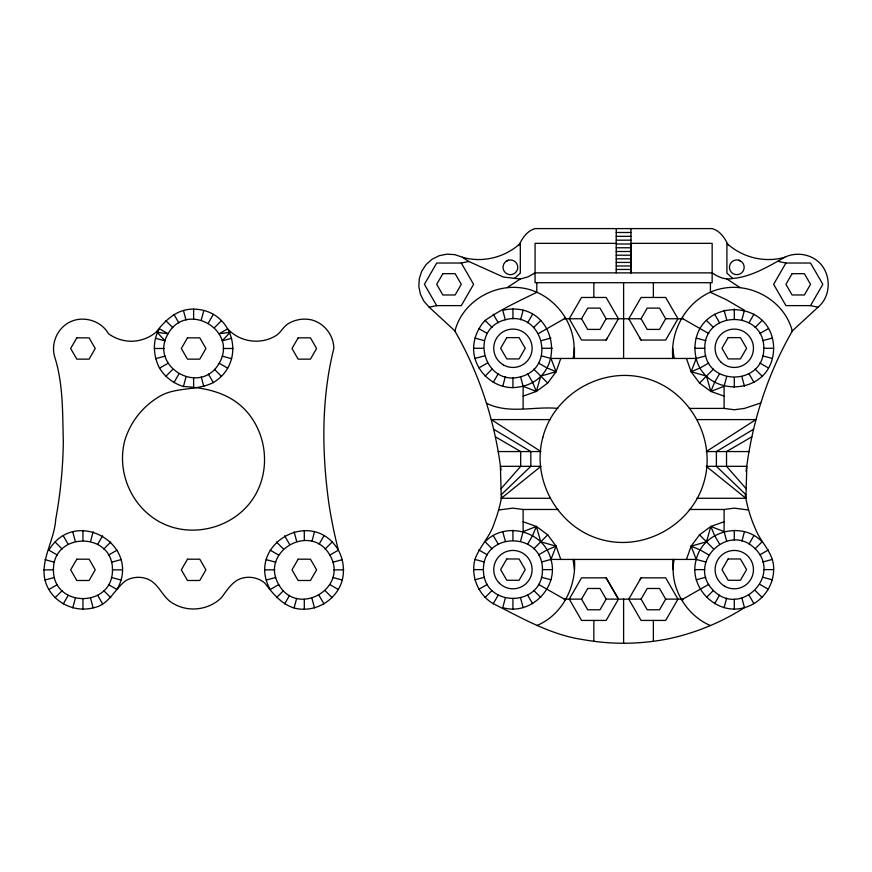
<?xml version="1.0" encoding="UTF-8"?>
<svg xmlns="http://www.w3.org/2000/svg" width="872" height="872" viewBox="0 0 872 872"><rect width="100%" height="100%" fill="white"/><g stroke="black" fill="none" stroke-linecap="round" stroke-linejoin="round"><path stroke-width="1.31" d="M536.803 282.702L536.792 292.338C519.167 300.927 501.084 309.244 485.115 320.449C477.987 328.003 473.888 337.889 473.583 348.277C473.452 369.336 491.873 387.757 512.932 387.626C571.378 384.868 559.911 297.799 502.752 310.258L505.302 319.762C468.188 329.3 483.666 387.07 520.573 376.78C557.688 367.243 542.21 309.473 505.302 319.762M536.792 625.562C562.386 615.011 576.664 586.387 574.419 559.432M623.611 282.702L623.611 358.457M672.803 358.457C669.652 326.466 691.474 293.373 724.098 288.131C753.332 283.193 784.996 301.985 792.288 331.12C767.567 374.077 752.046 422.124 746.105 471.294M746.007 494.74L746.813 466.324L706.255 466.324L745.909 498.293L746.007 494.74L716.392 466.324L716.392 451.565L753.648 429.188M231.636 338.314L222.131 340.865L230.154 332.33L219.188 333.747L227.701 328.82C239.266 341.78 259.812 345.029 274.811 336.287C280.98 333.235 283.182 325.932 289.537 322.934C296.393 319.239 304.361 318.193 311.936 319.991C324.526 323.436 333.736 335.448 333.812 348.495C321.19 398.907 321.757 452.546 328.951 504.027C331.349 519.548 334.499 534.95 338.38 550.167C343.306 559.312 344.702 569.928 342.304 580.033C337.715 596.808 321.692 609.103 304.295 609.201C286.223 609.942 274.56 595.903 264.739 582.987C259.213 578.419 251.768 576.425 244.694 577.624C233.511 579.128 227.603 589.527 221.444 597.669C209.084 609.899 189.06 612.536 173.953 603.925C162.29 598.214 159.282 582.987 146.681 578.725C139.923 576.327 132.25 577.002 126.015 580.534C114.319 588.949 109.044 605.135 93.141 607.86C76.311 612.264 57.65 604.536 48.876 589.527C35.294 566.517 54.38 543.082 55.688 519.516C60.43 493.77 62.98 467.632 63.329 441.461C62.468 413.034 63.362 383.32 54.446 356.136C51.132 343.514 56.931 329.529 68.19 322.934C81.826 314.956 100.694 320.013 108.51 333.747C114.821 338.347 122.483 340.985 130.299 341.235C139.673 341.443 149.025 338.14 156.186 332.068C165.353 320.133 177.354 308.699 193.628 309.146C233.86 309.473 247.583 362.109 213.302 382.579C195.873 391.321 174.771 386.34 157.963 397.403C141.94 407.279 130.124 422.68 124.729 440.709C116.739 471.218 130.746 505.019 157.963 520.944C190.903 540.237 236.508 528.007 255.387 494.838C271.007 467.436 266.233 431.16 244.062 408.739C227.984 392.574 205.421 387.713 183.436 386.503C173.484 383.527 164.993 377.009 159.543 368.169C153.298 356.31 152.11 340.309 159.543 328.82L168.067 333.747C148.567 366.731 200.364 396.629 219.188 363.253C238.677 330.27 186.881 300.36 168.067 333.747L157.091 332.33L165.113 340.865L155.619 338.314M53.443 569.841C53.05 531.528 112.859 531.528 112.466 569.841C112.859 608.166 53.05 608.166 53.443 569.841L43.6 569.841M108.51 584.6L117.033 589.527C142.201 544.706 75.09 505.967 48.876 550.167L57.389 555.093M278.735 584.6L270.222 589.527C245.043 544.706 312.154 505.967 338.38 550.167L329.856 555.093C311.042 521.707 259.246 551.616 278.735 584.6C297.559 617.986 349.356 588.077 329.856 555.093M745.255 494.74C747.151 506.567 750.607 518.121 755.501 529.053C760.907 543.082 774.456 553.393 773.638 569.623C773.54 587.019 761.245 603.032 744.47 607.631C720.512 622.924 693.807 633.704 665.946 639.329L665.674 639.329C637.923 644.55 609.299 644.55 581.548 639.329L581.275 639.329C549.393 634.26 521.576 617.79 493.258 603.697C478.248 594.922 470.52 576.261 474.924 559.432C479.665 546.177 490.522 536.204 494.5 522.426C497.77 513.859 500.256 504.986 501.749 495.928M483.426 569.623C483.034 531.299 542.842 531.299 542.449 569.623C542.842 607.937 483.034 607.937 483.426 569.623L473.583 569.623M573.078 358.457C579.422 326.64 554.919 293.319 523.124 288.131C493.89 283.193 462.225 301.985 454.933 331.12C479.426 373.717 494.947 421.318 500.942 470.052M505.302 598.127L502.752 607.631C530.612 616.003 559.323 587.303 550.951 559.432C544.27 531.113 505.052 520.617 485.115 541.795L492.07 548.75M694.929 348.277C695.54 296.872 773.028 296.872 773.638 348.277C773.028 399.67 695.54 399.67 694.929 348.277L704.772 348.277C704.38 309.952 764.188 309.952 763.796 348.277C764.188 386.59 704.38 386.59 704.772 348.277M710.429 625.562C685.599 615.054 668.791 586.213 674.143 559.432M741.919 598.127L744.47 607.631C716.599 616.003 687.899 587.303 696.27 559.432C702.952 531.113 742.159 520.617 762.106 541.795L755.152 548.75C782.522 575.574 740.23 617.856 713.416 590.486C686.046 563.672 728.338 521.38 755.152 548.75M72.768 607.86L75.308 598.356M90.59 541.338L93.141 531.833M183.436 386.503L185.987 377.009M201.269 319.991L203.808 310.487M294.115 607.86L296.665 598.356M311.936 541.338L314.487 531.833M502.752 386.285L505.302 376.78M520.573 319.762L523.124 310.258M520.573 541.109L523.124 531.615L523.124 509.477L512.932 508.136L498.61 510.022M760.776 402.984L744.47 408.412L734.289 409.753L724.098 408.412L724.098 386.285L726.649 376.78M741.919 319.762L744.47 310.258L726.071 299.543L710.429 292.338L710.418 282.702M724.098 607.631L726.649 598.127M741.919 541.109L744.47 531.615M523.124 396.117L536.378 391.441L540.76 376.094L556.107 371.712L560.783 358.457M724.098 521.772L710.844 526.448L706.462 541.795L691.115 546.177L686.438 559.432M538.493 333.518L564.337 318.76L564.784 317.452M682.438 600.437L682.885 599.129L708.729 584.382M541.447 561.982L550.951 559.432L556.107 546.177L547.714 534.841L536.378 526.448L523.124 521.772M724.098 396.117L710.844 391.441L699.508 383.059L691.115 371.712L696.27 358.457L705.775 355.907M523.124 531.615L536.378 526.448L532.607 535.539L527.691 544.063M724.098 386.285L710.844 391.441L714.604 382.35L719.531 373.826M606.149 340.058L618.444 318.76L606.149 297.461L581.548 297.461L569.253 318.76L581.548 340.058L606.149 340.058L607.283 338.085M639.939 579.804L641.073 577.831L665.674 577.831L677.969 599.129L665.674 620.428L641.073 620.428L628.777 599.129L641.073 577.831M173.953 382.579L178.869 374.055M208.386 322.934L213.302 314.421M63.275 603.925L68.19 595.402M97.708 544.292L102.624 535.768M284.621 603.925L289.537 595.402M319.054 544.292L323.97 535.768M493.258 382.35L498.185 373.826M527.691 322.716L532.607 314.192M581.548 318.76L587.695 308.11L600.001 308.11L606.149 318.76L600.001 329.409L587.695 329.409L581.548 318.76L564.337 318.76M606.149 318.76L641.073 318.76L647.22 308.11L659.515 308.11L665.674 318.76L682.885 318.76L708.729 333.518M493.258 603.697L498.185 595.184M665.674 318.76L659.515 329.409L647.22 329.409L641.073 318.76M581.548 599.129L587.695 588.48L600.001 588.48L606.149 599.129L600.001 609.779L587.695 609.779L581.548 599.129L564.337 599.129L538.493 584.382M749.037 322.716L753.964 314.192M810.524 305.625L822.819 284.327L810.524 263.028L785.934 263.028L773.638 284.327L785.934 305.625L810.524 305.625L818.045 307.184C832.749 294.9 831.245 269.721 815.178 259.278C806.262 253.458 794.664 252.629 785.007 257.12C768.788 266.233 751.631 276.805 732.753 278.473C725.428 280.195 718.038 277.067 712.152 272.871L535.07 272.871L528.072 276.849L520.312 279.018L503.351 277.034L468.809 261.469L462.215 257.12L454.726 254.624L446.835 254.155L439.107 255.747L432.043 259.278L426.136 264.51L421.786 271.105L419.29 278.593L418.822 286.485L420.402 294.213L423.934 301.276L429.177 307.184L455.14 331.12M618.444 599.129L606.149 620.428L581.548 620.428L569.253 599.129L581.548 577.831L606.149 577.831L618.444 599.129L606.149 577.831M641.073 599.129L647.22 588.48L659.515 588.48L665.674 599.129L659.515 609.779L647.22 609.779L641.073 599.129L606.149 599.129M714.604 603.697L719.531 595.184M749.037 544.063L753.964 535.539M518.84 245.457C522.241 238.339 526.917 230.906 535.07 228.595L712.152 228.595C720.305 230.906 724.981 238.339 728.382 245.457M520.573 376.78L523.124 386.285L536.378 391.441L547.714 383.059L556.107 371.712L550.951 358.457L541.447 355.907M705.775 561.982L696.27 559.432L691.115 546.177L699.508 534.841L710.844 526.448L724.098 531.615L726.649 541.109M501.04 488.734L520.682 466.324L520.682 451.565L495.394 436.796M165.8 376.323L172.754 369.368M214.49 327.632L221.444 320.678M55.121 597.669L62.086 590.715M103.823 548.979L110.777 542.024M485.115 376.094L492.07 369.139M533.806 327.403L540.76 320.449M276.479 597.669L283.433 590.715M325.169 548.979L332.123 542.024M485.115 597.451L492.07 590.486M533.806 548.75L547.714 534.841M699.508 383.059L713.416 369.139M755.152 327.403L762.106 320.449M706.462 597.451L713.416 590.486M501.215 494.74L530.819 466.324L530.819 451.565L493.574 429.188M818.045 307.184L792.081 331.12M514.458 278.473L520.312 273.11L520.312 243.353C505.095 257.502 482.423 263.104 462.433 257.262M501.313 498.293L540.956 466.324L500.408 466.324L501.313 498.293L550.178 498.293M506.708 260.924L505.182 262.091A7.379 7.379 0 0 0 514.088 273.699L515.614 272.533A7.379 7.379 0 0 0 506.708 260.924L508.485 260.183M533.98 273.645L535.07 272.871M507.21 287.542L520.312 279.018M751.828 436.796L726.529 451.565L726.529 466.324L746.181 488.734M159.543 368.169L168.067 363.253M48.876 589.527L57.389 584.6M108.51 555.093L117.033 550.167M478.859 367.951L487.383 363.025M708.729 363.025L700.205 367.951L691.115 371.712L686.438 358.457M759.839 333.518L768.363 328.602M478.859 589.298L487.383 584.382M538.493 554.865L547.017 549.949L556.107 546.177L560.783 559.432M759.839 554.865L768.363 549.949M155.619 358.686L165.113 356.136M474.924 358.457L484.429 355.907M541.447 340.636L550.951 338.085M762.793 340.636L772.298 338.085M44.941 580.033L54.446 577.482M111.463 562.211L120.957 559.661M266.287 580.033L275.792 577.482M332.81 562.211L342.304 559.661M474.924 579.804L484.429 577.264M696.27 579.804L705.775 577.264M762.793 561.982L772.298 559.432M784.789 257.262C764.798 263.104 742.127 257.502 726.91 243.353L726.91 273.11L732.753 278.473M461.288 263.028L473.583 284.327L461.288 305.625L436.698 305.625L424.402 284.327L436.698 263.028L461.288 263.028L468.809 261.469M429.177 307.184L436.698 305.625M557.884 408.412C534.307 406.058 509.935 414.2 487.535 403.736L486.445 402.984M689.338 509.477L724.098 509.477L734.289 508.136L748.612 510.022M616.232 232.486L630.99 232.486M616.232 236.345L630.99 236.345M616.232 240.181L630.99 240.181M616.232 243.353L535.07 243.353L535.07 282.702L712.152 282.702L712.152 243.353L630.99 243.353L630.99 272.871L630.99 228.595M616.232 243.996L630.99 243.996M616.232 247.768L630.99 247.768M616.232 251.507L630.99 251.507M616.232 255.202L630.99 255.202M616.232 258.853L630.99 258.853M616.232 262.439L630.99 262.439M616.232 265.982L630.99 265.982M616.232 269.459L630.99 269.459M641.073 340.058L665.674 340.058L677.969 318.76L665.674 297.461L641.073 297.461L628.777 318.76L641.073 340.058L639.939 338.085M473.583 348.277L483.426 348.277M542.449 348.277L552.292 348.277M763.796 348.277L773.638 348.277M154.279 348.495L164.11 348.495M223.134 348.495L232.977 348.495M550.951 358.457L696.27 358.457M689.338 408.412L724.098 408.412M550.178 419.596L491.318 419.596L540.956 451.565L498.206 451.565M697.044 419.596L755.904 419.596L706.255 451.565L749.015 451.565M697.044 498.293L745.909 498.293M523.124 509.477L557.884 509.477M550.951 559.432L696.27 559.432M542.449 569.623L552.292 569.623M694.929 569.623L704.772 569.623M763.796 569.623L773.638 569.623M112.466 569.841L122.298 569.841M264.946 569.841L274.789 569.841M333.812 569.841L343.644 569.841M665.674 599.129L682.885 599.129M778.413 261.469L785.934 263.028M696.27 338.085L705.775 340.636M762.793 355.907L772.298 358.457M474.924 338.085L484.429 340.636M222.131 356.136L231.636 358.686M762.793 577.264L772.298 579.804M474.924 559.432L484.429 561.982M541.447 577.264L550.951 579.804M266.287 559.661L275.792 562.211M332.81 577.482L342.304 580.033M44.941 559.661L54.446 562.211M111.463 577.482L120.957 580.033M691.115 371.712L706.462 376.094L710.844 391.441M556.107 546.177L540.76 541.795L536.378 526.448M738.737 260.183L742.039 262.091A7.379 7.379 0 0 1 733.134 273.699L731.608 272.533A7.379 7.379 0 0 1 740.513 260.924M556.107 371.712L547.017 367.951L538.493 363.025M691.115 546.177L700.205 549.949L708.729 554.865M759.839 363.025L768.363 367.951M478.859 328.602L487.383 333.518M759.839 584.382L768.363 589.298M219.188 363.253L227.701 368.169M478.859 549.949L487.383 554.865M270.222 550.167L278.735 555.093M329.856 584.6L338.38 589.527M726.91 279.018L740.012 287.542M706.462 320.449L713.416 327.403M755.152 369.139L762.106 376.094M485.115 320.449L492.07 327.403M533.806 369.139L547.714 383.059M699.508 534.841L713.416 548.75M755.152 590.486L762.106 597.451M533.806 590.486L540.76 597.451M165.8 320.678L172.754 327.632M214.49 369.368L221.444 376.323M276.479 542.024L283.433 548.979M325.169 590.715L332.123 597.669M55.121 542.024L62.086 548.979M103.823 590.715L110.777 597.669M714.604 314.192L719.531 322.716M749.037 373.826L753.964 382.35M719.531 544.063L714.604 535.539L710.844 526.448M749.037 595.184L753.964 603.697M493.258 314.192L498.185 322.716M527.691 373.826L532.607 382.35L536.378 391.441M493.258 535.539L498.185 544.063M527.691 595.184L532.607 603.697M173.953 314.421L178.869 322.934M208.386 374.055L213.302 382.579M284.621 535.768L289.537 544.292M319.054 595.402L323.97 603.925M63.275 535.768L68.19 544.292M97.708 595.402L102.624 603.925M682.438 317.452L682.885 318.76M564.337 599.129L564.784 600.437M724.098 310.258L726.649 319.762M741.919 376.78L744.47 386.285M502.752 531.615L505.302 541.109M520.573 598.127L523.124 607.631M294.115 531.833L296.665 541.338M311.936 598.356L314.487 607.86M183.436 310.487L185.987 319.991M201.269 377.009L203.808 386.503M72.768 531.833L75.308 541.338M90.59 598.356L93.141 607.86M672.803 348.277L674.143 358.457M573.078 559.432L574.419 569.623M734.289 308.917L734.289 318.76M734.289 377.783L734.289 387.626M734.289 530.274L734.289 540.106M734.289 599.129L734.289 608.972M724.098 509.477L724.098 531.615M672.803 559.432L672.803 569.623M653.368 282.702L653.368 297.461M653.368 620.428L653.368 641.138M623.611 599.129L623.611 643.405M616.232 228.595L616.232 272.871M593.843 282.702L593.843 297.461M593.843 620.428L593.843 641.138M574.419 348.277L574.419 358.457M523.124 386.285L523.124 408.412M512.932 308.917L512.932 318.76M512.932 377.783L512.932 387.626M512.932 530.274L512.932 540.106M512.932 599.129L512.932 608.972M304.295 530.492L304.295 540.335M304.295 599.358L304.295 609.201M193.628 309.146L193.628 318.988M193.628 378.012L193.628 387.844M82.949 530.492L82.949 540.335M82.949 599.358L82.949 609.201M542.842 437.308C530.983 480.461 558.669 528.41 601.963 539.714C645.127 551.573 693.066 523.887 704.38 480.592C716.239 437.428 688.553 389.49 645.258 378.175C602.094 366.316 554.156 394.002 542.842 437.308M76.801 337.846L70.654 348.495L76.801 359.144L89.097 359.144L95.244 348.495L89.097 337.846L76.801 337.846M187.48 337.846L181.332 348.495L187.48 359.144L199.775 359.144L205.923 348.495L199.775 337.846L187.48 337.846M76.801 559.192L70.654 569.841L76.801 580.49L89.097 580.49L95.244 569.841L89.097 559.192L76.801 559.192M298.148 337.846L292 348.495L298.148 359.144L310.443 359.144L316.591 348.495L310.443 337.846L298.148 337.846M187.48 559.192L181.332 569.841L187.48 580.49L199.775 580.49L205.923 569.841L199.775 559.192L187.48 559.192M442.845 273.677L436.698 284.327L442.845 294.976L455.14 294.976L461.288 284.327L455.14 273.677L442.845 273.677M298.148 559.192L292 569.841L298.148 580.49L310.443 580.49L316.591 569.841L310.443 559.192L298.148 559.192M506.785 337.627L500.637 348.277L506.785 358.926L519.08 358.926L525.238 348.277L519.08 337.627L506.785 337.627M506.785 558.974L500.637 569.623L506.785 580.272L519.08 580.272L525.238 569.623L519.08 558.974L506.785 558.974M728.131 337.627L721.983 348.277L728.131 358.926L740.437 358.926L746.585 348.277L740.437 337.627L728.131 337.627M792.081 273.677L785.934 284.327L792.081 294.976L804.376 294.976L810.524 284.327L804.376 273.677L792.081 273.677M728.131 558.974L721.983 569.623L728.131 580.272L740.437 580.272L746.585 569.623L740.437 558.974L728.131 558.974M499.373 583.183A19.184 19.184 0 0 0 531.462 574.583A19.184 19.184 0 0 0 507.973 551.093A19.184 19.184 0 0 0 499.373 583.183M503.34 364.888A19.184 19.184 0 0 0 532.116 348.277A19.184 19.184 0 0 0 503.34 331.654A19.184 19.184 0 0 0 503.34 364.888M724.697 586.235A19.184 19.184 0 0 0 753.463 569.623A19.184 19.184 0 0 0 724.697 553.012A19.184 19.184 0 0 0 724.697 586.235M720.719 361.836A19.184 19.184 0 0 0 752.808 353.236A19.184 19.184 0 0 0 729.319 329.747A19.184 19.184 0 0 0 720.719 361.836"/></g></svg>
